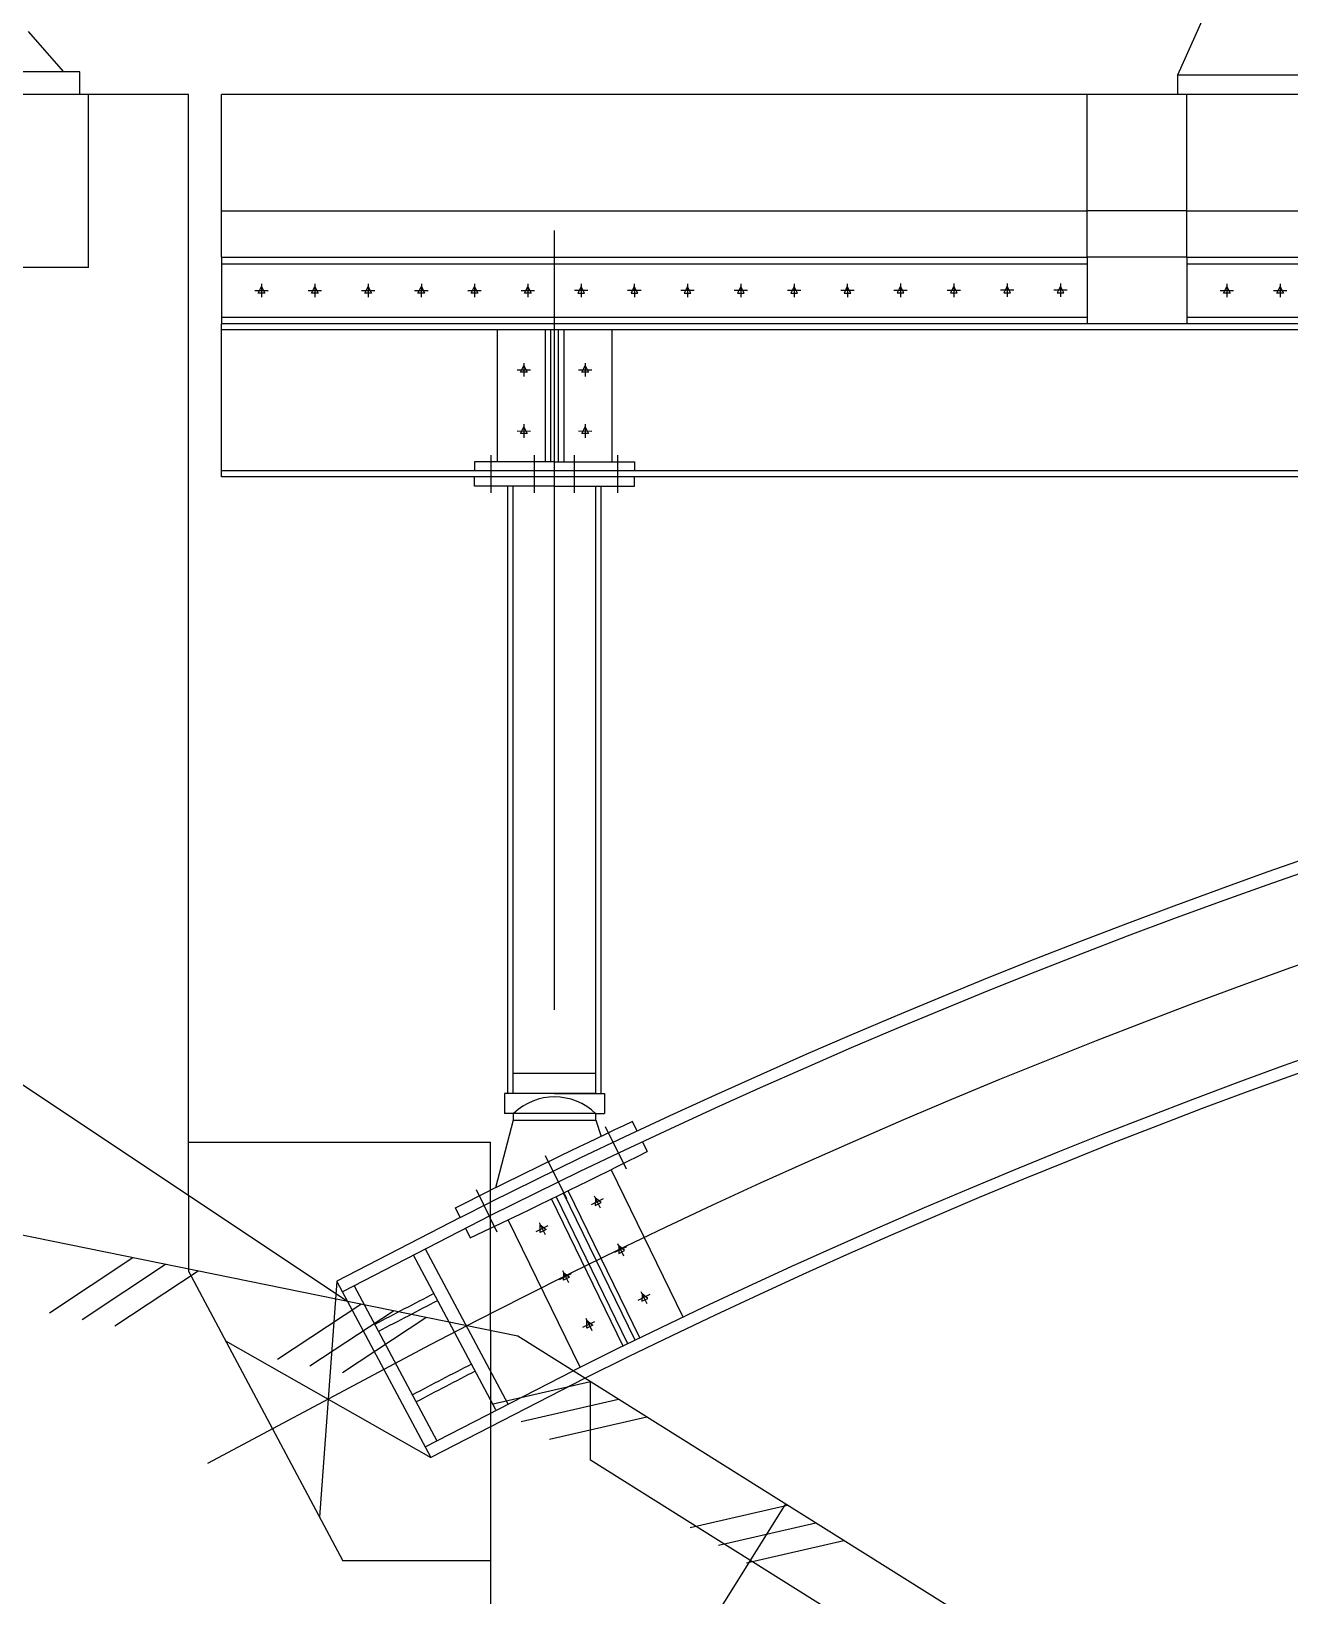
# Model space of a CAD drawing. Header units: millimetres. Extents: x 1931 to 30327, y -2374 to 17555.
# Drawn here: x 8144 to 10034, y 10873 to 13223 of the extents above; entities that cross this region are included whole.
import ezdxf

# ---------------------------------------------------------------- set-up
doc = ezdxf.new("R2010")
doc.units = ezdxf.units.MM
doc.layers.add('axis', color=40, linetype='Continuous')

msp = doc.modelspace()

# ---------------------------------------------------------------- linework, layer by layer
at = {"color": 4, "linetype": 'ByBlock', "lineweight": -2}
for p, q in [((9866, 13157.3), (9925.5, 13290)), ((8139.2, 13222.7), (8192, 13161.9)), ((8216.6, 13161.9), (8011.3, 13161.9)), ((8216.6, 13128.1), (8216.6, 13161.9)), ((9866, 13128.1), (9866, 13157.3)), ((9866, 13157.3), (10136.4, 13157.3)), ((5899.8, 13128.1), (8619.4, 11315)), ((8379.8, 13128.1), (6425.8, 13128.1)), ((8216.6, 13128.1), (7805.9, 13128.1)), ((8229.8, 12868.1), (8229.8, 13128.1)), ((8379.8, 11474.8), (8379.8, 13128.1)), ((8429.8, 12883.4), (8429.8, 13128.1)), ((9729.8, 13128.1), (8429.8, 13128.1)), ((9879.8, 13128.1), (9728.9, 13128.1)), ((9729.8, 12883.4), (9729.8, 13128.1)), ((10136.4, 13128.1), (9866, 13128.1)), ((9879.8, 12883.4), (9879.8, 13128.1)), ((11179.8, 13128.1), (9879.8, 13128.1)), ((9879.8, 12883.4), (9879.8, 13053.4)), ((8429.8, 12953.4), (9729.8, 12953.4)), ((9879.8, 12953.4), (9728.9, 12953.4)), ((9879.8, 12953.4), (11179.8, 12953.4)), ((8429.8, 12883.4), (9729.8, 12883.4)), ((8429.8, 12883.4), (8429.8, 12784.4)), ((9879.8, 12883.4), (9728.9, 12883.4)), ((9729.8, 12883.4), (9729.8, 12783.4)), ((9879.8, 12883.4), (11179.8, 12883.4)), ((9879.8, 12883.4), (9879.8, 12784.4)), ((8229.8, 12868.1), (8079.8, 12868.1)), ((8429.8, 12873.4), (9729.8, 12873.4)), ((9879.8, 12873.4), (11179.8, 12873.4)), ((8479.7, 12833.5), (8499.8, 12833.4)), ((8484.7, 12829.6), (8489.8, 12839.6)), ((8489.8, 12843.5), (8489.7, 12823.3)), ((8489.8, 12839.6), (8494.7, 12829.6)), ((8559.7, 12833.5), (8579.8, 12833.4)), ((8564.7, 12829.6), (8569.8, 12839.6)), ((8569.8, 12843.5), (8569.7, 12823.3)), ((8569.8, 12839.6), (8574.7, 12829.6)), ((8639.7, 12833.5), (8659.8, 12833.4)), ((8644.7, 12829.6), (8649.8, 12839.6)), ((8649.8, 12843.5), (8649.7, 12823.3)), ((8649.8, 12839.6), (8654.7, 12829.6)), ((8719.7, 12833.5), (8739.8, 12833.4)), ((8724.7, 12829.6), (8729.8, 12839.6)), ((8729.8, 12843.5), (8729.7, 12823.3)), ((8729.8, 12839.6), (8734.7, 12829.6)), ((8799.7, 12833.5), (8819.8, 12833.4)), ((8804.7, 12829.6), (8809.8, 12839.6)), ((8809.8, 12843.5), (8809.7, 12823.3)), ((8809.8, 12839.6), (8814.7, 12829.6)), ((8879.7, 12833.5), (8899.8, 12833.4)), ((8884.7, 12829.6), (8889.8, 12839.6)), ((8889.8, 12843.5), (8889.7, 12823.3)), ((8889.8, 12839.6), (8894.7, 12829.6)), ((8979.8, 12833.5), (8959.7, 12833.4)), ((8969.7, 12839.6), (8964.8, 12829.6)), ((8969.7, 12843.5), (8969.8, 12823.3)), ((8974.8, 12829.6), (8969.7, 12839.6)), ((9059.8, 12833.5), (9039.7, 12833.4)), ((9049.7, 12839.6), (9044.8, 12829.6)), ((9049.7, 12843.5), (9049.8, 12823.3)), ((9054.8, 12829.6), (9049.7, 12839.6)), ((9139.8, 12833.5), (9119.7, 12833.4)), ((9129.7, 12839.6), (9124.8, 12829.6)), ((9129.7, 12843.5), (9129.8, 12823.3)), ((9134.8, 12829.6), (9129.7, 12839.6)), ((9219.8, 12833.5), (9199.7, 12833.4)), ((9209.7, 12839.6), (9204.8, 12829.6)), ((9209.7, 12843.5), (9209.8, 12823.3)), ((9214.8, 12829.6), (9209.7, 12839.6)), ((9299.8, 12833.5), (9279.7, 12833.4)), ((9289.7, 12839.6), (9284.8, 12829.6)), ((9289.7, 12843.5), (9289.8, 12823.3)), ((9294.8, 12829.6), (9289.7, 12839.6)), ((9379.8, 12833.5), (9359.7, 12833.4)), ((9369.7, 12839.6), (9364.8, 12829.6)), ((9369.7, 12843.5), (9369.8, 12823.3)), ((9374.8, 12829.6), (9369.7, 12839.6)), ((9459.8, 12833.7), (9439.7, 12833.7)), ((9449.7, 12839.9), (9444.8, 12829.8)), ((9444.8, 12829.8), (9454.8, 12829.9)), ((9449.7, 12843.8), (9449.8, 12823.6)), ((9454.8, 12829.9), (9449.7, 12839.9)), ((9539.8, 12833.7), (9519.7, 12833.7)), ((9529.7, 12839.9), (9524.8, 12829.8)), ((9524.8, 12829.8), (9534.8, 12829.9)), ((9529.7, 12843.8), (9529.8, 12823.6)), ((9534.8, 12829.9), (9529.7, 12839.9)), ((9619.8, 12834), (9599.7, 12834)), ((9609.7, 12840.1), (9604.8, 12830.1)), ((9604.8, 12830.1), (9614.8, 12830.2)), ((9609.7, 12844.1), (9609.8, 12823.9)), ((9614.8, 12830.2), (9609.7, 12840.1)), ((9699.8, 12834), (9679.7, 12834)), ((9689.7, 12840.1), (9684.8, 12830.1)), ((9684.8, 12830.1), (9694.8, 12830.2)), ((9689.7, 12844.1), (9689.8, 12823.9)), ((9694.8, 12830.2), (9689.7, 12840.1)), ((9929.7, 12833.5), (9949.8, 12833.4)), ((9934.7, 12829.6), (9939.8, 12839.6)), ((9939.8, 12843.5), (9939.7, 12823.3)), ((9939.8, 12839.6), (9944.7, 12829.6)), ((10009.7, 12833.5), (10029.8, 12833.4)), ((10014.7, 12829.6), (10019.8, 12839.6)), ((10019.8, 12843.5), (10019.7, 12823.3)), ((10019.8, 12839.6), (10024.7, 12829.6)), ((8494.7, 12829.6), (8484.7, 12829.6)), ((8574.7, 12829.6), (8564.7, 12829.6)), ((8654.7, 12829.6), (8644.7, 12829.6)), ((8734.7, 12829.6), (8724.7, 12829.6)), ((8814.7, 12829.6), (8804.7, 12829.6)), ((8894.7, 12829.6), (8884.7, 12829.6)), ((8964.8, 12829.6), (8974.8, 12829.6)), ((9044.8, 12829.6), (9054.8, 12829.6)), ((9124.8, 12829.6), (9134.8, 12829.6)), ((9204.8, 12829.6), (9214.8, 12829.6)), ((9284.8, 12829.6), (9294.8, 12829.6)), ((9364.8, 12829.6), (9374.8, 12829.6)), ((9944.7, 12829.6), (9934.7, 12829.6)), ((10024.7, 12829.6), (10014.7, 12829.6)), ((8429.8, 12793.4), (9729.8, 12793.4)), ((8429.8, 12553.4), (8429.8, 12783.4)), ((13430.6, 12783.4), (8429.8, 12783.4)), ((9879.8, 12793.4), (11179.8, 12793.4)), ((13430.6, 12774.4), (8429.8, 12774.4)), ((8843.8, 12774.4), (8843.8, 12576.4)), ((8915.8, 12774.4), (8915.8, 12576.4)), ((8923.8, 12774.4), (8923.8, 12576.4)), ((8935.8, 12576.4), (8935.8, 12774.4)), ((8943.8, 12774.4), (8943.8, 12576.4)), ((9015.8, 12774.4), (9015.8, 12576.4)), ((8873.7, 12714.5), (8893.8, 12714.4)), ((8878.7, 12710.6), (8883.8, 12720.6)), ((8883.8, 12724.5), (8883.7, 12704.3)), ((8883.8, 12720.6), (8888.7, 12710.6)), ((8965.7, 12714.5), (8985.8, 12714.4)), ((8970.7, 12710.6), (8975.8, 12720.6)), ((8975.8, 12724.5), (8975.7, 12704.3)), ((8975.8, 12720.6), (8980.7, 12710.6)), ((8888.7, 12710.6), (8878.7, 12710.6)), ((8980.7, 12710.6), (8970.7, 12710.6)), ((8874.7, 11263), (1930.6, 12678.1)), ((8873.7, 12622.5), (8893.8, 12622.4)), ((8878.7, 12618.6), (8883.8, 12628.6)), ((8888.7, 12618.6), (8878.7, 12618.6)), ((8883.8, 12632.5), (8883.7, 12612.3)), ((8883.8, 12628.6), (8888.7, 12618.6)), ((8965.7, 12622.5), (8985.8, 12622.4)), ((8970.7, 12618.6), (8975.8, 12628.6)), ((8980.7, 12618.6), (8970.7, 12618.6)), ((8975.8, 12632.5), (8975.7, 12612.3)), ((8975.8, 12628.6), (8980.7, 12618.6)), ((8929.8, 12576.4), (8809.8, 12576.4)), ((8809.8, 12576.4), (8809.8, 12562.4)), ((8834.8, 12529.4), (8834.8, 12586.3)), ((8899.8, 12529.4), (8899.8, 12586.3)), ((8929.8, 12576.4), (9049.8, 12576.4)), ((8959.8, 12529.4), (8959.8, 12586.3)), ((9024.8, 12529.4), (9024.8, 12586.3)), ((9049.8, 12576.4), (9049.8, 12562.4)), ((13430.6, 12562.4), (8429.8, 12562.4)), ((13430.6, 12553.4), (8429.8, 12553.4)), ((8809.8, 12539.4), (8809.8, 12553.4)), ((9049.8, 12539.4), (9049.8, 12553.4)), ((8929.8, 12539.4), (8809.8, 12539.4)), ((8859.8, 11627.3), (8859.8, 12539.4)), ((8867.8, 11627.3), (8867.8, 12539.4)), ((8929.8, 12539.4), (9049.8, 12539.4)), ((8991.8, 11627.3), (8991.8, 12539.4)), ((8999.8, 11627.3), (8999.8, 12539.4)), ((8991.8, 11657.3), (8867.8, 11657.3)), ((8929.9, 11627.3), (8854.9, 11627.3)), ((8854.9, 11627.3), (8854.9, 11597.3)), ((8991.9, 11627.3), (8854.9, 11627.3)), ((8929.9, 11627.3), (9004.9, 11627.3)), ((9004.9, 11627.3), (9004.9, 11597.3)), ((8867.9, 11587.3), (8841.1, 11485.6)), ((8991.9, 11597.3), (8854.9, 11597.3)), ((8867.9, 11597.3), (8867.9, 11587.3)), ((8867.9, 11587.3), (8991.9, 11587.3)), ((8991.9, 11587.3), (8991.9, 11597.3)), ((8991.9, 11597.3), (9004.9, 11597.3)), ((8991.9, 11587.3), (8999.9, 11563)), ((9054, 11570.9), (9046.9, 11585.2)), ((9037.8, 11513.5), (9006.3, 11577.1)), ((8379.8, 11554.1), (8833.8, 11554.1)), ((8833.8, 11271.4), (8833.8, 11554.1)), ((9062.1, 11554.8), (9069, 11540.4)), ((8948.5, 11469.3), (8916.4, 11533.9)), ((9122.9, 11291.5), (9014.8, 11513.2)), ((8379.8, 11474.8), (8379.8, 11360.4)), ((8781, 11455.6), (8833.8, 11482.1)), ((8843.9, 11419), (8812.4, 11482.6)), ((9032.8, 11248), (8925.1, 11469.1)), ((9040, 11251.5), (8932.3, 11472.6)), ((9050.8, 11256.8), (8943.1, 11477.8)), ((9058, 11260.3), (8950.3, 11481.3)), ((9003, 11469.2), (8984.9, 11460.4)), ((8989.5, 11473.8), (8998.3, 11455.7)), ((8991.2, 11470.3), (8991.1, 11459.1)), ((9000.1, 11463.5), (8991.2, 11470.3)), ((8833.8, 11444.1), (8611.1, 11329.6)), ((8788.2, 11441.3), (8781, 11455.6)), ((8788.2, 11441.3), (8833.8, 11464.2)), ((8991.1, 11459.1), (9000.1, 11463.5)), ((8788.2, 11441.3), (8602.7, 11345.5)), ((8796.3, 11425.3), (8803.2, 11410.8)), ((8803.2, 11410.8), (8833.8, 11425.2)), ((8968.2, 11216.1), (8860.2, 11437.8)), ((8902.2, 11420.1), (8920.3, 11428.9)), ((8906.8, 11433.5), (8915.6, 11415.4)), ((8908.4, 11418.8), (8908.5, 11430)), ((8917.4, 11423.2), (8908.4, 11418.8)), ((8908.5, 11430), (8917.4, 11423.2)), ((9038, 11397.3), (9019.9, 11388.4)), ((9024.6, 11401.9), (9033.4, 11383.8)), ((9026.3, 11398.4), (9026.2, 11387.2)), ((9035.2, 11391.6), (9026.3, 11398.4)), ((8171.2, 11298.1), (8296.3, 11380.9)), ((8717.5, 11385), (8841.3, 11152.8)), ((8735.3, 11394.2), (8859.5, 11161.2)), ((9026.2, 11387.2), (9035.2, 11391.6)), ((8220.2, 11288.1), (8345.3, 11370.9)), ((8269.2, 11278.2), (8394.3, 11360.9)), ((8379.8, 11360.4), (8611.7, 10925.6)), ((8620.4, 11354.7), (8620.4, 11354.6)), ((8937.2, 11348.1), (8955.3, 11357)), ((8941.9, 11361.6), (8950.7, 11343.5)), ((8943.5, 11346.9), (8943.6, 11358.1)), ((8952.5, 11351.3), (8943.5, 11346.9)), ((8943.6, 11358.1), (8952.5, 11351.3)), ((8602.7, 11345.5), (8576.6, 10991.5)), ((8602.7, 11345.2), (8743.9, 11080.5)), ((8628.9, 11338.7), (8753.1, 11105.8)), ((9059.6, 11330), (9068.4, 11311.9)), ((9061.3, 11326.5), (9061.2, 11315.3)), ((9070.2, 11319.7), (9061.3, 11326.5)), ((8513.6, 11228.4), (8638.7, 11311.1)), ((9073.1, 11325.4), (9055, 11316.5)), ((9061.2, 11315.3), (9070.2, 11319.7)), ((8562.5, 11218.4), (8687.7, 11301.1)), ((8611.5, 11208.4), (8736.6, 11291.1)), ((8972.2, 11276.2), (8990.4, 11285.1)), ((8976.9, 11289.7), (8985.7, 11271.6)), ((8978.5, 11275), (8978.6, 11286.2)), ((8987.5, 11279.4), (8978.5, 11275)), ((8978.6, 11286.2), (8987.5, 11279.4)), ((8435.4, 11256), (8744.1, 11080.6)), ((8833.8, 11271.4), (8833.8, 11194.7)), ((8833.8, 11271.4), (8833.8, 10925.6)), ((12680.6, 8878.1), (8874.7, 11263)), ((8735.3, 11096.6), (8957.8, 11210.9)), ((8975.7, 11199.7), (8744.1, 11080.6)), ((8837.6, 11161.1), (8983.8, 11194.7)), ((8983.8, 11076.7), (8983.8, 11194.7)), ((8879.9, 11134.6), (9026.1, 11168.1)), ((8922.3, 11108), (9068.5, 11141.6)), ((12580.6, 8822.8), (8983.8, 11076.7)), ((9277, 11010.9), (9064.6, 10671.9)), ((9133.6, 10975.6), (9279.8, 11009.2)), ((9176, 10949), (9322.2, 10982.6)), ((9218.4, 10922.5), (9364.6, 10956.1)), ((8833.8, 10925.6), (8611.7, 10925.6)), ((8833.8, 10925.6), (8833.8, 10425.6))]:
    msp.add_line(p, q, dxfattribs=at)
for centre, radius, start, end in [((13455.6, 2203.5), 10350, 90.1383, 116.52289), ((13455.6, 2203.5), 10332, 90.1383, 116.57272), ((13455.6, 2203.5), 10068, 90.14246, 116.53477), ((13455.6, 2203.5), 10050, 90.14246, 116.47213), ((8930, 11533.4), 88.8, 45.7975, 133.988), ((13455.6, 2203.5), 10366, 115.17003, 116.47876), ((4394.7, 20792.6), 10366, 295.35535, 296.80318), ((13455.6, 2203.5), 10266, 117.29077, 117.84891), ((13455.6, 2203.5), 10254, 117.28986, 117.84865), ((13455.6, 2203.5), 10146, 117.28153, 117.84626), ((13455.6, 2203.5), 10134, 117.28059, 117.846)]:
    msp.add_arc(centre, radius, start, end, dxfattribs=at)
at = {"layer": 'axis', "linetype": 'ByBlock', "lineweight": -2}
for p, q in [((8929.8, 11752.9), (8929.8, 12923.5)), ((8673.3, 11212.9), (8408.6, 11071.7))]:
    msp.add_line(p, q, dxfattribs=at)
msp.add_arc((13430.7, 2303.6), 10099.9, 61.78546, 118.10127, dxfattribs=at)

doc.saveas('drawing.dxf')
